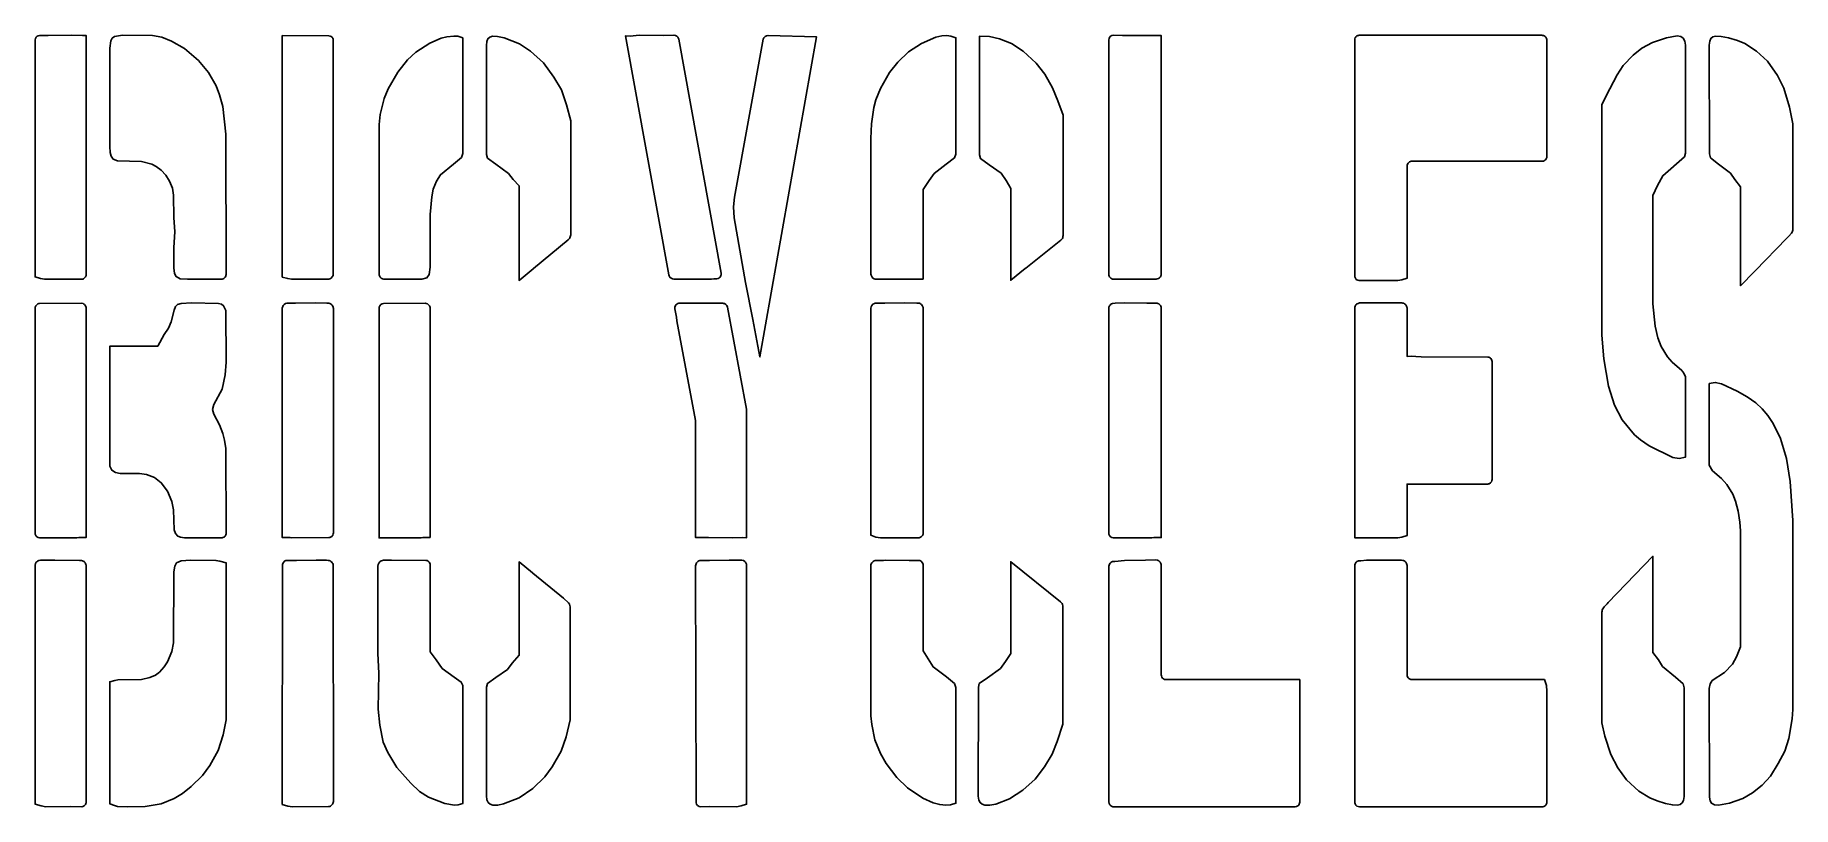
# Model space of a CAD drawing. Header units: inches. Extents: x 3 to 85, y 3 to 39.
import ezdxf

# ---------------------------------------------------------------- set-up
doc = ezdxf.new("R2010")
doc.units = ezdxf.units.IN
doc.header["$MEASUREMENT"] = 0
doc.layers.add('CUT', color=1, linetype='Continuous')

msp = doc.modelspace()

# ---------------------------------------------------------------- linework, layer by layer
at = {"layer": 'CUT'}
for points in [[(5.347, 27.724), (5.325, 27.692), (5.292, 27.662), (5.26, 27.641), (5.224, 27.625), (5.186, 27.616), (4.763, 27.619), (3.431, 27.618), (3.246, 27.645), (3, 27.722), (3, 38.785), (3.013, 38.847), (3.045, 38.907), (3.091, 38.95), (3.147, 38.979), (3.209, 38.989), (3.609, 38.989), (4.692, 39), (5.202, 38.989), (5.379, 38.994), (5.379, 27.835), (5.375, 27.796), (5.364, 27.759)], [(9.47, 29.089), (9.518, 29.844), (9.473, 30.478), (9.458, 31.541), (9.405, 31.858), (9.267, 32.193), (9.09, 32.465), (8.872, 32.706), (8.651, 32.881), (8.437, 32.992), (7.967, 33.106), (6.834, 33.144), (6.641, 33.22), (6.54, 33.351), (6.494, 33.529), (6.479, 33.809), (6.48, 38.403), (6.529, 38.746), (6.597, 38.862), (6.704, 38.94), (7.077, 38.998), (8.469, 38.988), (8.908, 38.905), (9.364, 38.73), (9.963, 38.379), (10.619, 37.824), (11.094, 37.262), (11.442, 36.633), (11.601, 36.22), (11.756, 35.669), (11.903, 34.386), (11.905, 27.841), (11.9, 27.797), (11.888, 27.76), (11.867, 27.72), (11.839, 27.686), (11.804, 27.657), (11.77, 27.638), (11.727, 27.624), (11.688, 27.619), (10.113, 27.613), (9.762, 27.643), (9.586, 27.738), (9.505, 27.883), (9.471, 28.148)], [(16.768, 38.963), (16.804, 38.945), (16.835, 38.921), (16.862, 38.892), (16.883, 38.859), (16.899, 38.823), (16.908, 38.784), (16.91, 27.863), (16.896, 27.79), (16.861, 27.724), (16.808, 27.672), (16.742, 27.636), (16.7, 27.625), (16.663, 27.622), (14.966, 27.618), (14.781, 27.644), (14.531, 27.72), (14.531, 38.984), (16.697, 38.98)], [(20.374, 37.854), (20.761, 38.217), (21.416, 38.634), (21.935, 38.87), (22.212, 38.934), (22.532, 38.964), (22.713, 38.95), (22.951, 38.879), (22.951, 33.479), (22.894, 33.302), (22.514, 32.981), (21.915, 32.491), (21.716, 32.188), (21.571, 31.814), (21.504, 31.466), (21.431, 30.634), (21.424, 28.175), (21.386, 27.836), (21.275, 27.687), (21.042, 27.622), (19.614, 27.614), (19.569, 27.619), (19.263, 27.619), (19.199, 27.632), (19.138, 27.665), (19.093, 27.712), (19.064, 27.77), (19.053, 27.829), (19.049, 28.11), (19.046, 34.304), (19.054, 34.834), (19.102, 35.308), (19.278, 36.049), (19.467, 36.497), (19.916, 37.278)], [(25.09, 32.556), (24.484, 32.992), (24.11, 33.268), (24.064, 33.444), (24.054, 38.524), (24.076, 38.712), (24.125, 38.835), (24.213, 38.917), (24.338, 38.953), (24.565, 38.949), (24.882, 38.885), (25.602, 38.597), (26.115, 38.263), (26.716, 37.707), (27.197, 37.046), (27.549, 36.448), (27.794, 35.754), (27.984, 35.002), (27.984, 29.688), (27.978, 29.641), (27.966, 29.596), (27.946, 29.553), (27.921, 29.513), (27.873, 29.461), (26.256, 28.122), (26.23, 28.107), (25.574, 27.565), (25.574, 31.971), (25.308, 32.266)], [(32.929, 38.958), (32.978, 38.909), (33.009, 38.853), (33.022, 38.81), (35.003, 27.904), (35.006, 27.865), (35.003, 27.826), (34.993, 27.788), (34.976, 27.752), (34.954, 27.719), (34.926, 27.691), (34.895, 27.668), (34.859, 27.651), (34.805, 27.637), (34.669, 27.634), (34.555, 27.617), (33.232, 27.619), (32.808, 27.613), (32.733, 27.628), (32.666, 27.664), (32.616, 27.712), (32.578, 27.779), (32.565, 27.825), (30.537, 38.967), (30.759, 38.954), (31.184, 38.999), (32.304, 38.994), (32.799, 39.005), (32.867, 38.991)], [(36.998, 38.88), (37.022, 38.913), (37.051, 38.941), (37.116, 38.979), (37.19, 38.995), (39.454, 38.921), (36.809, 23.993), (36.803, 23.993), (36.474, 25.745), (36.144, 27.464), (35.613, 30.48), (35.583, 31.002), (35.62, 31.447), (36.97, 38.81)], [(42.861, 37.259), (43.242, 37.74), (43.744, 38.219), (44.354, 38.622), (45.019, 38.904), (45.294, 38.97), (45.532, 38.987), (45.714, 38.964), (45.952, 38.885), (45.952, 33.447), (45.883, 33.275), (45.502, 32.978), (44.934, 32.547), (44.701, 32.217), (44.427, 31.808), (44.427, 27.623), (42.543, 27.614), (42.512, 27.618), (42.235, 27.617), (42.193, 27.622), (42.135, 27.641), (42.084, 27.673), (42.042, 27.717), (42.012, 27.77), (41.999, 27.811), (41.993, 27.853), (41.989, 28.12), (41.987, 34.187), (42.016, 34.873), (42.12, 35.632), (42.212, 35.987), (42.436, 36.512)], [(48.07, 32.562), (47.504, 32.952), (47.109, 33.244), (47.051, 33.418), (47.051, 38.956), (47.517, 38.949), (47.985, 38.84), (48.55, 38.61), (49.099, 38.255), (49.694, 37.692), (50.11, 37.188), (50.469, 36.545), (50.716, 35.939), (50.955, 35.264), (50.955, 29.654), (50.951, 29.606), (50.939, 29.559), (50.922, 29.522), (50.896, 29.481), (50.852, 29.437), (49.216, 28.127), (49.193, 28.114), (48.515, 27.572), (48.515, 31.853), (48.298, 32.228)], [(55.172, 38.984), (55.352, 38.985), (55.531, 38.987), (55.531, 27.849), (55.527, 27.809), (55.516, 27.771), (55.498, 27.736), (55.475, 27.703), (55.447, 27.676), (55.414, 27.653), (55.345, 27.628), (55.301, 27.623), (54.937, 27.624), (53.773, 27.613), (53.37, 27.617), (53.261, 27.627), (53.223, 27.641), (53.189, 27.661), (53.155, 27.69), (53.127, 27.726), (53.106, 27.767), (53.095, 27.805), (53.091, 27.85), (53.091, 38.782), (53.1, 38.845), (53.127, 38.902), (53.174, 38.952), (53.229, 38.984), (53.296, 38.998), (53.729, 38.994), (55.097, 38.994)], [(64.734, 38.996), (64.771, 39), (73.286, 39), (73.328, 38.996), (73.368, 38.986), (73.406, 38.968), (73.441, 38.945), (73.471, 38.916), (73.495, 38.882), (73.513, 38.844), (73.525, 38.804), (73.53, 38.757), (73.53, 33.353), (73.521, 33.291), (73.497, 33.234), (73.462, 33.19), (73.413, 33.152), (73.361, 33.131), (73.305, 33.123), (67.242, 33.122), (67.2, 33.119), (67.161, 33.108), (67.123, 33.091), (67.089, 33.068), (67.052, 33.03), (67.025, 32.985), (67.009, 32.941), (67.002, 32.888), (67.001, 27.661), (66.755, 27.584), (66.571, 27.557), (65.245, 27.559), (64.767, 27.555), (64.698, 27.571), (64.664, 27.589), (64.634, 27.612), (64.59, 27.667), (64.565, 27.733), (64.561, 27.776), (64.561, 38.785), (64.565, 38.827), (64.589, 38.891), (64.61, 38.921), (64.636, 38.948), (64.665, 38.969), (64.698, 38.986)], [(79.947, 33.323), (78.94, 32.447), (78.689, 31.984), (78.472, 31.528), (78.472, 26.467), (78.578, 25.433), (78.703, 24.883), (78.857, 24.471), (79.147, 23.989), (79.366, 23.75), (79.82, 23.36), (79.907, 23.238), (79.997, 23.061), (79.997, 19.322), (79.696, 19.258), (79.398, 19.304), (78.302, 19.848), (77.898, 20.125), (77.617, 20.361), (77.042, 21.05), (76.683, 21.735), (76.401, 22.62), (76.18, 23.902), (76.092, 25.014), (76.092, 35.762), (76.459, 36.501), (76.798, 37.154), (77.091, 37.594), (77.545, 38.065), (77.956, 38.399), (78.459, 38.667), (79.107, 38.882), (79.603, 38.968), (79.774, 38.94), (79.881, 38.871), (79.96, 38.726), (79.99, 38.54), (79.986, 33.506)], [(81.126, 38.729), (81.178, 38.85), (81.269, 38.93), (81.394, 38.963), (81.653, 38.949), (82.001, 38.877), (82.423, 38.751), (82.76, 38.608), (83.311, 38.26), (83.817, 37.784), (84.291, 37.118), (84.584, 36.534), (84.848, 35.644), (85, 34.867), (85, 29.963), (84.995, 29.903), (84.982, 29.853), (84.967, 29.814), (84.941, 29.769), (84.807, 29.627), (84.72, 29.532), (83.238, 28.003), (83.206, 27.978), (82.56, 27.313), (82.56, 31.925), (82.289, 32.265), (82.089, 32.568), (81.524, 32.993), (81.154, 33.286), (81.109, 33.464), (81.101, 38.541)], [(5.375, 26.305), (5.379, 26.258), (5.379, 15.566), (5.2, 15.569), (5.04, 15.571), (4.951, 15.557), (3.641, 15.557), (3.2, 15.552), (3.133, 15.568), (3.075, 15.604), (3.049, 15.631), (3.028, 15.661), (3.004, 15.726), (3, 15.768), (3, 15.768), (3, 26.264), (3.006, 26.309), (3.018, 26.347), (3.036, 26.382), (3.06, 26.414), (3.089, 26.441), (3.127, 26.465), (3.169, 26.481), (3.208, 26.488), (5.16, 26.495), (5.233, 26.477), (5.269, 26.458), (5.302, 26.434), (5.349, 26.375)], [(6.478, 18.895), (6.478, 24.49), (8.717, 24.49), (9.015, 25.038), (9.22, 25.337), (9.345, 25.637), (9.48, 26.179), (9.549, 26.341), (9.642, 26.431), (9.807, 26.489), (10.287, 26.51), (11.548, 26.492), (11.686, 26.454), (11.794, 26.38), (11.888, 26.161), (11.907, 23.753), (11.872, 23.151), (11.721, 22.487), (11.343, 21.776), (11.281, 21.535), (11.332, 21.326), (11.594, 20.831), (11.759, 20.423), (11.838, 20.115), (11.891, 19.723), (11.91, 15.771), (11.907, 15.735), (11.898, 15.699), (11.882, 15.665), (11.861, 15.635), (11.831, 15.605), (11.801, 15.584), (11.762, 15.567), (11.726, 15.558), (11.322, 15.552), (9.972, 15.557), (9.782, 15.581), (9.654, 15.632), (9.542, 15.753), (9.488, 15.924), (9.458, 16.856), (9.384, 17.251), (9.174, 17.735), (8.882, 18.121), (8.565, 18.364), (8.191, 18.508), (7.871, 18.546), (6.973, 18.557), (6.75, 18.593), (6.585, 18.703)], [(14.672, 26.481), (14.743, 26.497), (15.142, 26.497), (16.074, 26.51), (16.602, 26.502), (16.703, 26.498), (16.746, 26.485), (16.786, 26.466), (16.821, 26.44), (16.852, 26.408), (16.877, 26.372), (16.896, 26.332), (16.906, 26.295), (16.911, 26.251), (16.911, 15.784), (16.906, 15.74), (16.882, 15.674), (16.837, 15.618), (16.778, 15.579), (16.742, 15.567), (16.704, 15.561), (14.962, 15.557), (14.894, 15.567), (14.711, 15.565), (14.531, 15.562), (14.531, 26.27), (14.536, 26.314), (14.547, 26.352), (14.564, 26.387), (14.61, 26.442)], [(19.186, 26.473), (19.256, 26.489), (21.191, 26.493), (21.237, 26.488), (21.307, 26.462), (21.34, 26.44), (21.369, 26.412), (21.392, 26.379), (21.41, 26.343), (21.421, 26.304), (21.426, 26.264), (21.426, 15.567), (21.247, 15.569), (21.088, 15.571), (21.005, 15.558), (19.669, 15.556), (19.046, 15.549), (19.046, 26.264), (19.05, 26.308), (19.076, 26.375), (19.12, 26.431), (19.151, 26.455)], [(32.976, 26.482), (33.024, 26.498), (33.07, 26.504), (35.074, 26.497), (35.117, 26.49), (35.152, 26.479), (35.215, 26.441), (35.264, 26.386), (35.296, 26.32), (36.19, 21.547), (36.19, 15.559), (36.014, 15.565), (35.539, 15.552), (34.409, 15.561), (33.814, 15.56), (33.799, 21.033), (32.94, 25.675), (32.922, 25.846), (32.844, 26.232), (32.841, 26.281), (32.85, 26.332), (32.869, 26.38), (32.894, 26.418), (32.931, 26.454)], [(44.354, 26.431), (44.382, 26.398), (44.4, 26.366), (44.416, 26.327), (44.424, 26.291), (44.427, 15.768), (44.422, 15.725), (44.41, 15.689), (44.393, 15.656), (44.37, 15.626), (44.342, 15.6), (44.311, 15.579), (44.276, 15.564), (44.239, 15.556), (43.792, 15.558), (42.442, 15.556), (42.221, 15.588), (41.987, 15.669), (41.987, 26.261), (42.001, 26.333), (42.036, 26.397), (42.087, 26.449), (42.152, 26.483), (42.187, 26.493), (42.229, 26.498), (42.643, 26.498), (43.559, 26.51), (44.127, 26.504), (44.208, 26.502), (44.25, 26.493), (44.284, 26.48), (44.321, 26.458)], [(55.305, 26.5), (55.34, 26.496), (55.379, 26.484), (55.416, 26.466), (55.444, 26.446), (55.47, 26.422), (55.494, 26.39), (55.513, 26.353), (55.525, 26.314), (55.531, 26.262), (55.531, 15.565), (55.352, 15.568), (55.186, 15.57), (55.101, 15.557), (53.735, 15.557), (53.289, 15.552), (53.223, 15.567), (53.165, 15.603), (53.121, 15.655), (53.096, 15.718), (53.091, 15.765), (53.091, 26.263), (53.097, 26.315), (53.116, 26.37), (53.145, 26.414), (53.183, 26.451), (53.217, 26.474), (53.26, 26.492), (53.379, 26.503), (53.837, 26.51), (54.867, 26.5)], [(64.581, 26.355), (64.599, 26.393), (64.619, 26.422), (64.648, 26.451), (64.682, 26.476), (64.714, 26.492), (64.753, 26.504), (64.789, 26.51), (66.756, 26.51), (66.804, 26.505), (66.844, 26.494), (66.882, 26.475), (66.916, 26.451), (66.942, 26.425), (66.967, 26.391), (66.983, 26.358), (66.996, 26.318), (67.001, 26.282), (67.001, 24.016), (67.212, 24.029), (67.419, 24.018), (67.658, 24.002), (70.764, 23.986), (70.821, 23.975), (70.872, 23.95), (70.915, 23.912), (70.944, 23.868), (70.962, 23.819), (70.967, 23.772), (70.967, 18.276), (70.963, 18.234), (70.939, 18.17), (70.918, 18.14), (70.893, 18.113), (70.834, 18.078), (70.799, 18.066), (70.763, 18.061), (67.001, 18.061), (67.001, 15.658), (66.751, 15.583), (66.566, 15.557), (65.237, 15.559), (64.565, 15.553), (64.566, 16.225), (64.561, 16.362), (64.564, 25.919), (64.565, 26.274), (64.569, 26.315)], [(81.095, 22.747), (81.377, 22.802), (81.67, 22.744), (82.406, 22.392), (82.869, 22.129), (83.268, 21.843), (83.571, 21.57), (83.839, 21.261), (84.088, 20.887), (84.423, 20.188), (84.704, 19.258), (84.879, 18.182), (84.998, 16.365), (84.998, 7.545), (84.967, 7.105), (84.816, 6.187), (84.624, 5.605), (84.32, 5.027), (83.952, 4.437), (83.566, 4.016), (83.122, 3.657), (82.66, 3.395), (82.044, 3.178), (81.529, 3.081), (81.346, 3.096), (81.206, 3.168), (81.139, 3.274), (81.104, 3.451), (81.103, 8.527), (81.146, 8.747), (81.239, 8.892), (81.813, 9.276), (82.182, 9.651), (82.375, 10.004), (82.56, 10.471), (82.56, 15.878), (82.532, 16.278), (82.452, 16.789), (82.329, 17.256), (82.194, 17.595), (81.915, 18.042), (81.669, 18.313), (81.252, 18.678), (81.095, 18.935)], [(5.282, 14.441), (5.309, 14.416), (5.337, 14.382), (5.355, 14.35), (5.37, 14.309), (5.378, 14.272), (5.379, 3.227), (5.375, 3.188), (5.364, 3.15), (5.344, 3.11), (5.32, 3.079), (5.291, 3.052), (5.253, 3.028), (5.217, 3.014), (5.178, 3.005), (4.666, 3.01), (3.499, 3.007), (3.274, 3.045), (3, 3.129), (3.001, 14.276), (3.017, 14.347), (3.053, 14.41), (3.077, 14.437), (3.111, 14.464), (3.177, 14.495), (3.243, 14.506), (3.759, 14.503), (3.92, 14.51), (5.074, 14.498), (5.162, 14.493), (5.205, 14.482), (5.245, 14.465)], [(11.15, 4.922), (10.803, 4.469), (10.281, 3.949), (9.867, 3.616), (9.479, 3.393), (8.877, 3.14), (8.133, 3.017), (7.319, 3), (6.838, 3.023), (6.7, 3.065), (6.478, 3.145), (6.478, 8.839), (6.722, 8.9), (6.864, 8.928), (7.962, 8.949), (8.354, 9.03), (8.607, 9.15), (8.801, 9.291), (9.02, 9.528), (9.174, 9.764), (9.375, 10.253), (9.455, 10.648), (9.472, 13.966), (9.51, 14.232), (9.595, 14.379), (9.811, 14.484), (10.249, 14.51), (11.435, 14.501), (11.622, 14.469), (11.908, 14.389), (11.908, 7.067), (11.773, 6.36), (11.536, 5.636)], [(16.832, 14.424), (16.862, 14.389), (16.885, 14.349), (16.901, 14.306), (16.909, 14.267), (16.911, 3.251), (16.906, 3.209), (16.892, 3.162), (16.872, 3.124), (16.846, 3.09), (16.815, 3.061), (16.779, 3.038), (16.74, 3.021), (16.692, 3.01), (15.008, 3.005), (14.784, 3.036), (14.531, 3.114), (14.532, 14.273), (14.536, 14.308), (14.547, 14.347), (14.582, 14.408), (14.632, 14.456), (14.694, 14.487), (14.763, 14.499), (15.19, 14.498), (16.115, 14.51), (16.589, 14.502), (16.675, 14.501), (16.714, 14.493), (16.757, 14.477), (16.797, 14.454)], [(19.205, 14.496), (19.258, 14.503), (19.571, 14.503), (19.62, 14.508), (21.225, 14.5), (21.287, 14.488), (21.338, 14.461), (21.383, 14.418), (21.414, 14.363), (21.424, 14.328), (21.428, 14.287), (21.428, 10.231), (21.709, 9.857), (21.994, 9.461), (22.544, 9.058), (22.882, 8.825), (22.951, 8.66), (22.951, 3.153), (22.741, 3.097), (22.566, 3.077), (22.105, 3.15), (21.352, 3.455), (20.937, 3.71), (20.526, 4.108), (19.868, 4.838), (19.448, 5.54), (19.234, 6.025), (19.077, 6.816), (19.001, 7.564), (19.033, 9.241), (18.986, 10.162), (18.986, 13.733), (18.991, 13.789), (18.992, 14.236), (19.004, 14.309), (19.034, 14.376), (19.082, 14.432), (19.136, 14.471)], [(27.778, 6.259), (27.547, 5.605), (27.12, 4.86), (26.779, 4.402), (26.22, 3.862), (25.577, 3.428), (24.857, 3.142), (24.581, 3.085), (24.352, 3.085), (24.223, 3.123), (24.13, 3.203), (24.078, 3.323), (24.054, 3.51), (24.064, 8.585), (24.11, 8.757), (24.49, 9.034), (25.043, 9.413), (25.258, 9.706), (25.574, 10.074), (25.574, 14.429), (26.199, 13.918), (26.224, 13.904), (27.649, 12.734), (27.698, 12.683), (27.842, 12.563), (27.884, 12.521), (27.921, 12.464), (27.945, 12.401), (27.954, 12.334), (27.954, 7.054)], [(33.966, 14.476), (34.006, 14.489), (34.054, 14.495), (34.452, 14.496), (35.374, 14.51), (35.486, 14.505), (35.974, 14.508), (36.046, 14.491), (36.109, 14.452), (36.137, 14.423), (36.16, 14.39), (36.186, 14.32), (36.19, 14.275), (36.19, 3.12), (35.939, 3.04), (35.715, 3.006), (34.481, 3.01), (34.04, 3.006), (33.97, 3.023), (33.936, 3.041), (33.905, 3.064), (33.86, 3.12), (33.835, 3.187), (33.831, 3.231), (33.814, 14.248), (33.818, 14.296), (33.832, 14.342), (33.855, 14.385), (33.886, 14.422), (33.923, 14.453)], [(42.142, 14.479), (42.189, 14.494), (42.233, 14.5), (42.58, 14.501), (42.649, 14.509), (43.77, 14.501), (44.21, 14.501), (44.272, 14.488), (44.332, 14.456), (44.381, 14.407), (44.413, 14.347), (44.424, 14.308), (44.427, 14.268), (44.427, 10.282), (44.901, 9.528), (45.512, 9.059), (45.897, 8.751), (45.952, 8.574), (45.952, 3.171), (45.706, 3.095), (45.483, 3.073), (45.204, 3.103), (44.89, 3.187), (44.411, 3.412), (43.695, 3.886), (43.198, 4.372), (42.708, 5.028), (42.443, 5.489), (42.178, 6.13), (42.029, 6.841), (41.99, 7.246), (41.99, 14.245), (41.993, 14.289), (42.007, 14.337), (42.029, 14.382), (42.06, 14.421), (42.098, 14.454)], [(47.178, 3.12), (47.081, 3.199), (47.024, 3.318), (46.997, 3.503), (47.004, 8.577), (47.047, 8.755), (47.422, 9.026), (48.031, 9.45), (48.267, 9.779), (48.515, 10.151), (48.515, 14.432), (50.837, 12.572), (50.873, 12.535), (50.906, 12.485), (50.927, 12.437), (50.94, 12.379), (50.942, 6.853), (50.672, 6.042), (50.44, 5.457), (50.094, 4.872), (49.648, 4.294), (49.076, 3.783), (48.463, 3.378), (47.818, 3.127), (47.54, 3.079), (47.309, 3.083)], [(55.512, 14.361), (55.526, 14.314), (55.531, 14.265), (55.531, 9.163), (55.54, 9.107), (55.561, 9.055), (55.595, 9.01), (55.638, 8.974), (55.694, 8.949), (55.761, 8.939), (61.999, 8.939), (61.998, 3.212), (61.992, 3.165), (61.975, 3.12), (61.949, 3.079), (61.911, 3.043), (61.849, 3.011), (61.781, 3), (53.326, 3), (53.269, 3.007), (53.22, 3.025), (53.173, 3.057), (53.137, 3.095), (53.103, 3.162), (53.091, 3.236), (53.091, 14.226), (53.098, 14.278), (53.116, 14.327), (53.145, 14.371), (53.182, 14.408), (53.222, 14.433), (53.265, 14.45), (53.376, 14.452), (53.824, 14.499), (54.8, 14.505), (55.284, 14.518), (55.357, 14.505), (55.424, 14.472), (55.478, 14.42)], [(64.599, 14.375), (64.629, 14.413), (64.665, 14.444), (64.701, 14.465), (64.741, 14.48), (64.849, 14.486), (65.112, 14.506), (66.75, 14.504), (66.799, 14.499), (66.835, 14.489), (66.874, 14.471), (66.91, 14.447), (66.941, 14.417), (66.963, 14.387), (66.982, 14.349), (66.995, 14.308), (67.001, 14.265), (67.002, 9.155), (67.008, 9.106), (67.025, 9.061), (67.048, 9.024), (67.082, 8.989), (67.114, 8.968), (67.148, 8.952), (67.185, 8.942), (67.223, 8.939), (73.409, 8.939), (73.5, 8.662), (73.527, 8.393), (73.529, 3.716), (73.521, 3.592), (73.525, 3.226), (73.521, 3.182), (73.51, 3.144), (73.493, 3.11), (73.471, 3.078), (73.443, 3.051), (73.411, 3.029), (73.376, 3.013), (73.338, 3.003), (73.3, 3), (73.3, 3), (64.785, 3), (64.724, 3.01), (64.663, 3.039), (64.617, 3.08), (64.581, 3.137), (64.565, 3.185), (64.561, 3.23), (64.561, 14.244), (64.566, 14.291), (64.577, 14.332)], [(78.73, 9.859), (78.924, 9.552), (79.53, 9.046), (79.885, 8.738), (79.925, 8.56), (79.929, 3.487), (79.902, 3.303), (79.844, 3.189), (79.746, 3.116), (79.612, 3.084), (79.38, 3.091), (79.063, 3.157), (78.672, 3.276), (78.335, 3.421), (77.813, 3.739), (77.24, 4.262), (76.828, 4.82), (76.507, 5.436), (76.233, 6.293), (76.092, 6.922), (76.092, 12.079), (76.098, 12.135), (76.112, 12.191), (76.134, 12.244), (76.163, 12.293), (76.193, 12.33), (76.333, 12.476), (76.381, 12.538), (78.472, 14.694), (78.472, 10.201)]]:
    msp.add_lwpolyline(points, close=True, dxfattribs=at)

doc.saveas('drawing.dxf')
